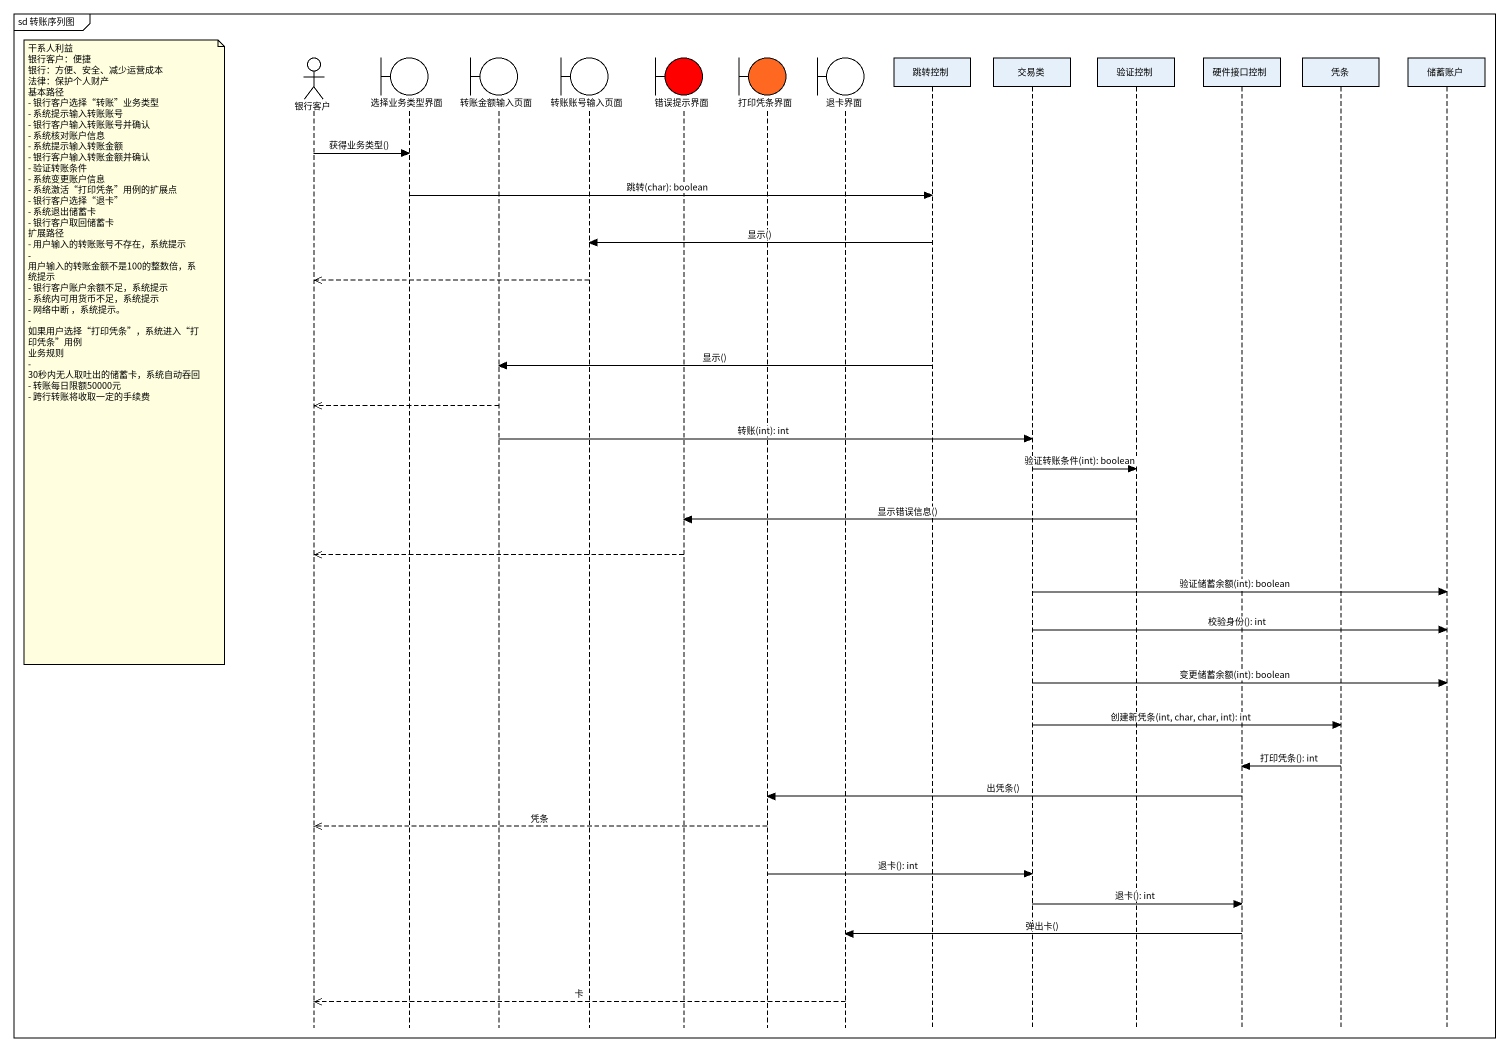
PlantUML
@startuml
mainframe sd 转账序列图
hide footbox
actor 银行客户
boundary 选择业务类型界面
boundary 转账金额输入页面
boundary 转账账号输入页面
boundary 错误提示界面 #FF0000
boundary 打印凭条界面 #FF6820
boundary 退卡界面
participant 跳转控制
participant 交易类
participant 验证控制
participant 硬件接口控制
participant 凭条
participant 储蓄账户

银行客户 -> 选择业务类型界面 : 获得业务类型()
选择业务类型界面 -> 跳转控制 : 跳转(char): boolean
跳转控制 -> 转账账号输入页面 : 显示()
转账账号输入页面 -->> 银行客户
note left of 银行客户
  干系人利益
  银行客户：便捷
  银行：方便、安全、减少运营成本
  法律：保护个人财产
  基本路径
  - 银行客户选择“转账”业务类型
  - 系统提示输入转账账号
  - 银行客户输入转账账号并确认
  - 系统核对账户信息
  - 系统提示输入转账金额
  - 银行客户输入转账金额并确认
  - 验证转账条件
  - 系统变更账户信息
  - 系统激活“打印凭条”用例的扩展点
  - 银行客户选择“退卡”
  - 系统退出储蓄卡
  - 银行客户取回储蓄卡
  扩展路径
  - 用户输入的转账账号不存在，系统提示
  - 用户输入的转账金额不是100的整数倍，系统提示
  - 银行客户账户余额不足，系统提示
  - 系统内可用货币不足，系统提示
  - 网络中断 ，系统提示。
  - 如果用户选择“打印凭条”，系统进入“打印凭条”用例
  业务规则
  - 30秒内无人取吐出的储蓄卡，系统自动吞回
  - 转账每日限额50000元
  - 跨行转账将收取一定的手续费
end note
跳转控制 -> 转账金额输入页面 : 显示()
转账金额输入页面 -->> 银行客户
转账金额输入页面 -> 交易类 : 转账(int): int
交易类 -> 验证控制 : 验证转账条件(int): boolean
验证控制 -> 错误提示界面 : 显示错误信息()
错误提示界面 -->> 银行客户
交易类 -> 储蓄账户 : 验证储蓄余额(int): boolean
交易类 -> 储蓄账户 : 校验身份(): int
交易类 -> 储蓄账户 : 变更储蓄余额(int): boolean
交易类 -> 凭条 : 创建新凭条(int, char, char, int): int
凭条 -> 硬件接口控制 : 打印凭条(): int
硬件接口控制 -> 打印凭条界面 : 出凭条()
打印凭条界面 -->> 银行客户 : 凭条
打印凭条界面 -> 交易类 : 退卡(): int
交易类 -> 硬件接口控制 : 退卡(): int
硬件接口控制 -> 退卡界面 : 弹出卡()
退卡界面 -->> 银行客户 : 卡
@enduml
